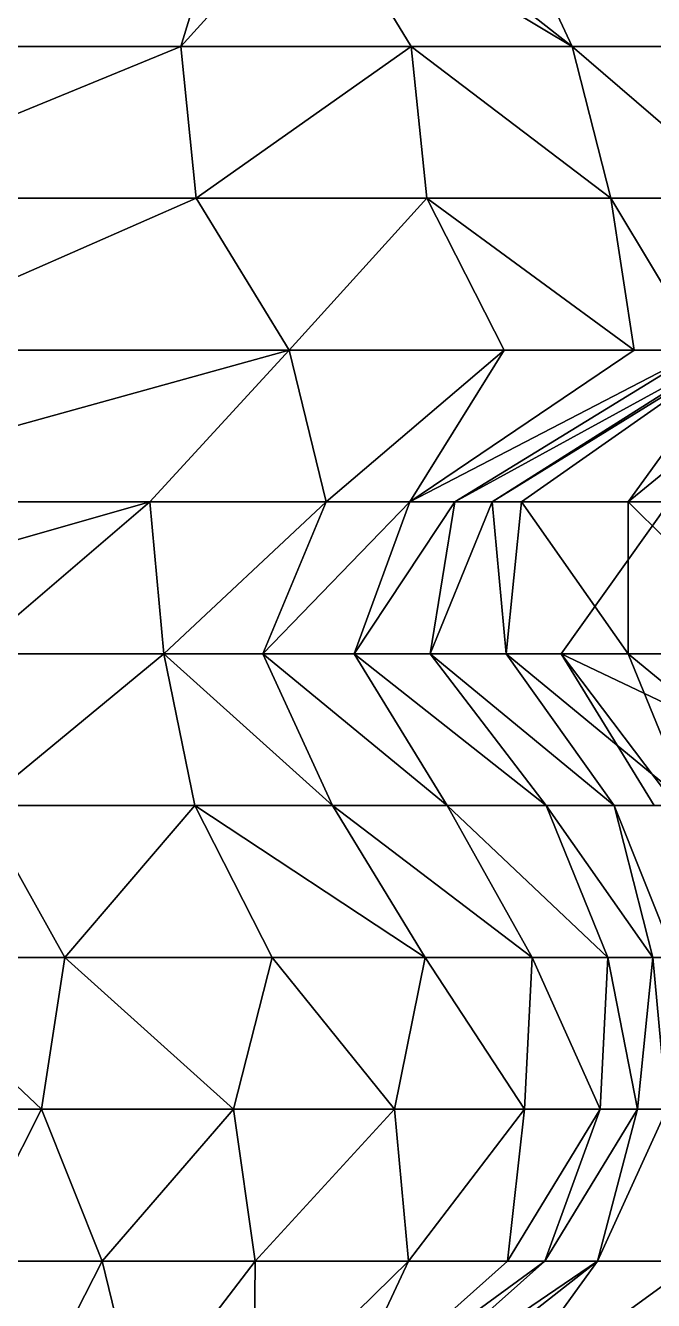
# Model space of a CAD drawing. Header units: metres. Extents: x -137 to 231, y -240 to 234.
# Drawn here: x -58 to -33.2, y -73.6 to -23.2 of the extents above; entities that cross this region are included whole.
import ezdxf

# ---------------------------------------------------------------- set-up
doc = ezdxf.new("R2010")
doc.units = ezdxf.units.M

msp = doc.modelspace()

# ---------------------------------------------------------------- linework, layer by layer
for points in [[(-66.513794, -24, -202.36923), (-51.898865, -24, -200.85951), (-50.064934, -18, -199.80069), (-50.064835, -17.9999, -199.80058)], [(-66.513794, -24, -202.36923), (-50.064934, -18, -199.80069), (-61.317642, -18, -199.36923), (-61.317543, -17.9999, -199.36913)], [(-51.898865, -24, -200.85951), (-42.78575, -24, -202.52625), (-46.453613, -18, -204.64389), (-46.453514, -17.9999, -204.64378)], [(-51.898865, -24, -200.85951), (-46.453613, -18, -204.64389), (-50.064934, -18, -199.80069), (-50.064835, -17.9999, -199.80058)], [(-36.423523, -24, -205.78122), (-44.064934, -18, -210.193), (-46.453613, -18, -204.64389), (-46.453514, -17.9999, -204.64378)], [(-36.423523, -24, -205.78122), (-46.453613, -18, -204.64389), (-42.78575, -24, -202.52625), (-42.785652, -23.9999, -202.52614)], [(-39.231003, -18, -214.33032), (-44.064934, -18, -210.193), (-36.423523, -24, -205.78122), (-36.423424, -23.9999, -205.78111)], [(-39.231003, -18, -214.33032), (-36.423523, -24, -205.78122), (-31.283936, -24, -209.7421), (-31.283836, -23.9999, -209.74199)], [(-32.563126, -18, -217.40883), (-39.231003, -18, -214.33032), (-31.283936, -24, -209.7421), (-31.283836, -23.9999, -209.74199)], [(-66.513794, -30, -202.36923), (-51.28756, -30, -200.50656), (-51.898865, -24, -200.85951), (-51.898766, -23.9999, -200.8594)], [(-66.513794, -30, -202.36923), (-51.898865, -24, -200.85951), (-66.513794, -24, -202.36923), (-66.513695, -23.9999, -202.36913)], [(-51.28756, -30, -200.50656), (-42.78575, -24, -202.52625), (-51.898865, -24, -200.85951), (-51.898766, -23.9999, -200.8594)], [(-51.28756, -30, -200.50656), (-42.17444, -30, -202.17331), (-42.78575, -24, -202.52625), (-42.785652, -23.9999, -202.52614)], [(-42.78575, -24, -202.52625), (-34.89525, -30, -204.89888), (-36.423523, -24, -205.78122), (-36.423424, -23.9999, -205.78111)], [(-42.78575, -24, -202.52625), (-42.17444, -30, -202.17331), (-34.89525, -30, -204.89888), (-34.89515, -29.9999, -204.89877)], [(-36.423523, -24, -205.78122), (-29.449997, -30, -208.68327), (-31.283936, -24, -209.7421), (-31.283836, -23.9999, -209.74199)], [(-36.423523, -24, -205.78122), (-34.89525, -30, -204.89888), (-29.449997, -30, -208.68327), (-29.449898, -29.9999, -208.68317)], [(-64.98551, -36, -201.48688), (-51.28756, -30, -200.50656), (-66.513794, -30, -202.36923), (-66.513695, -29.9999, -202.36913)], [(-64.98551, -36, -201.48688), (-47.619682, -36, -198.38892), (-51.28756, -30, -200.50656), (-51.28746, -29.9999, -200.50645)], [(-47.619682, -36, -198.38892), (-42.17444, -30, -202.17331), (-51.28756, -30, -200.50656), (-51.28746, -29.9999, -200.50645)], [(-47.619682, -36, -198.38892), (-39.117874, -36, -200.4086), (-42.17444, -30, -202.17331), (-42.17434, -29.9999, -202.1732)], [(-42.17444, -30, -202.17331), (-33.978287, -36, -204.36946), (-34.89525, -30, -204.89888), (-34.89515, -29.9999, -204.89877)], [(-42.17444, -30, -202.17331), (-39.117874, -36, -200.4086), (-33.978287, -36, -204.36946), (-33.978188, -35.9999, -204.36935)], [(-34.89525, -30, -204.89888), (-31.283936, -36, -209.7421), (-29.449997, -30, -208.68327), (-29.449898, -29.9999, -208.68317)], [(-34.89525, -30, -204.89888), (-33.978287, -36, -204.36946), (-31.283936, -36, -209.7421), (-31.283836, -35.9999, -209.74199)], [(-69.2647, -42, -203.95747), (-53.12149, -42, -201.5654), (-47.619682, -36, -198.38892), (-47.619583, -35.9999, -198.38881)], [(-69.2647, -42, -203.95747), (-47.619682, -36, -198.38892), (-64.98551, -36, -201.48688), (-64.98541, -35.9999, -201.48677)], [(-47.619682, -36, -198.38892), (-53.12149, -42, -201.5654), (-46.147964, -42, -204.46744), (-46.147865, -41.9999, -204.46733)], [(-47.619682, -36, -198.38892), (-46.147964, -42, -204.46744), (-39.117874, -36, -200.4086), (-39.117775, -35.9999, -200.4085)], [(-39.117874, -36, -200.4086), (-46.147964, -42, -204.46744), (-42.842308, -42, -209.4871), (-42.84221, -41.9999, -209.487)], [(-39.117874, -36, -200.4086), (-42.842308, -42, -209.4871), (-33.978287, -36, -204.36946), (-33.978188, -35.9999, -204.36935)], [(-42.842308, -42, -209.4871), (-41.064934, -42, -215.38916), (-31.283936, -36, -209.7421), (-31.283836, -35.9999, -209.74199)], [(-42.842308, -42, -209.4871), (-31.283936, -36, -209.7421), (-33.978287, -36, -204.36946), (-33.978188, -35.9999, -204.36935)], [(-41.064934, -42, -215.38916), (-39.593216, -42, -221.46765), (-30.117874, -36, -215.99707), (-30.117775, -35.9999, -215.99696)], [(-41.064934, -42, -215.38916), (-30.117874, -36, -215.99707), (-31.283936, -36, -209.7421), (-31.283836, -35.9999, -209.74199)], [(-39.593216, -42, -221.46765), (-38.427155, -42, -227.72263), (-29.86879, -36, -222.78146), (-29.86869, -35.9999, -222.78136)], [(-39.593216, -42, -221.46765), (-29.86879, -36, -222.78146), (-30.117874, -36, -215.99707), (-30.117775, -35.9999, -215.99696)], [(-29.86879, -36, -222.78146), (-38.427155, -42, -227.72263), (-34.20453, -42, -232.21289), (-34.20443, -41.9999, -232.21278)], [(-29.86879, -36, -222.78146), (-34.20453, -42, -232.21289), (-26.86879, -36, -227.9776), (-26.86869, -35.9999, -227.9775)], [(-26.86879, -36, -227.9776), (-34.20453, -42, -232.21289), (-29.676254, -42, -236.5267), (-29.676155, -41.9999, -236.5266)], [(-74.1552, -48, -206.781), (-60.15158, -48, -205.6242), (-53.12149, -42, -201.5654), (-53.12139, -41.9999, -201.56529)], [(-74.1552, -48, -206.781), (-53.12149, -42, -201.5654), (-69.2647, -42, -203.95747), (-69.2646, -41.9999, -203.95737)], [(-53.12149, -42, -201.5654), (-60.15158, -48, -205.6242), (-52.566742, -48, -208.17331), (-52.566643, -47.9999, -208.1732)], [(-53.12149, -42, -201.5654), (-52.566742, -48, -208.17331), (-46.147964, -42, -204.46744), (-46.147865, -41.9999, -204.46733)], [(-46.147964, -42, -204.46744), (-52.566742, -48, -208.17331), (-48.649773, -48, -212.84006), (-48.649673, -47.9999, -212.83995)], [(-46.147964, -42, -204.46744), (-48.649773, -48, -212.84006), (-42.842308, -42, -209.4871), (-42.84221, -41.9999, -209.487)], [(-42.842308, -42, -209.4871), (-48.649773, -48, -212.84006), (-45.038467, -48, -217.68326), (-45.03837, -47.9999, -217.68315)], [(-42.842308, -42, -209.4871), (-45.038467, -48, -217.68326), (-41.064934, -42, -215.38916), (-41.064835, -41.9999, -215.38905)], [(-41.064934, -42, -215.38916), (-45.038467, -48, -217.68326), (-42.038467, -48, -222.87943), (-42.03837, -47.9999, -222.87932)], [(-41.064934, -42, -215.38916), (-42.038467, -48, -222.87943), (-39.593216, -42, -221.46765), (-39.593117, -41.9999, -221.46754)], [(-39.593216, -42, -221.46765), (-42.038467, -48, -222.87943), (-39.038467, -48, -228.07556), (-39.03837, -47.9999, -228.07545)], [(-39.593216, -42, -221.46765), (-39.038467, -48, -228.07556), (-38.427155, -42, -227.72263), (-38.427055, -41.9999, -227.72252)], [(-38.427155, -42, -227.72263), (-39.038467, -48, -228.07556), (-34.20453, -48, -232.21289), (-34.20443, -47.9999, -232.21278)], [(-38.427155, -42, -227.72263), (-34.20453, -48, -232.21289), (-34.20453, -42, -232.21289), (-34.20443, -41.9999, -232.21278)], [(-27.321274, -48, -283.6645), (-36.853165, -48, -296.09592), (-32.573982, -42, -293.62534), (-32.573883, -41.9999, -293.62524)], [(-32.573982, -42, -293.62534), (-36.853165, -48, -296.09592), (-32.019226, -48, -300.23325), (-32.019127, -47.9999, -300.23315)], [(-34.20453, -42, -232.21289), (-28.147964, -48, -235.64435), (-29.676254, -42, -236.5267), (-29.676155, -41.9999, -236.5266)], [(-34.20453, -42, -232.21289), (-34.20453, -48, -232.21289), (-28.147964, -48, -235.64435), (-28.147865, -47.9999, -235.64424)], [(-59.845924, -54, -205.44775), (-52.566742, -48, -208.17331), (-60.15158, -48, -205.6242), (-60.15148, -47.9999, -205.6241)], [(-59.845924, -54, -205.44775), (-51.344116, -54, -207.46742), (-52.566742, -48, -208.17331), (-52.566643, -47.9999, -208.1732)], [(-52.566742, -48, -208.17331), (-45.898865, -54, -211.25182), (-48.649773, -48, -212.84006), (-48.649673, -47.9999, -212.83995)], [(-52.566742, -48, -208.17331), (-51.344116, -54, -207.46742), (-45.898865, -54, -211.25182), (-45.898766, -53.9999, -211.25171)], [(-48.649773, -48, -212.84006), (-41.37059, -54, -215.56561), (-45.038467, -48, -217.68326), (-45.03837, -47.9999, -217.68315)], [(-48.649773, -48, -212.84006), (-45.898865, -54, -211.25182), (-41.37059, -54, -215.56561), (-41.37049, -53.9999, -215.5655)], [(-45.038467, -48, -217.68326), (-37.45362, -54, -220.23236), (-42.038467, -48, -222.87943), (-42.03837, -47.9999, -222.87932)], [(-45.038467, -48, -217.68326), (-41.37059, -54, -215.56561), (-37.45362, -54, -220.23236), (-37.45352, -53.9999, -220.23225)], [(-42.038467, -48, -222.87943), (-34.759277, -54, -225.60498), (-39.038467, -48, -228.07556), (-39.03837, -47.9999, -228.07545)], [(-42.038467, -48, -222.87943), (-37.45362, -54, -220.23236), (-34.759277, -54, -225.60498), (-34.75918, -53.9999, -225.60487)], [(-39.038467, -48, -228.07556), (-31.759277, -54, -230.80113), (-34.20453, -48, -232.21289), (-34.20443, -47.9999, -232.21278)], [(-39.038467, -48, -228.07556), (-34.759277, -54, -225.60498), (-31.759277, -54, -230.80113), (-31.759178, -53.9999, -230.80103)], [(-24.26471, -54, -281.89978), (-33.185287, -54, -293.97827), (-36.853165, -48, -296.09592), (-36.853065, -47.9999, -296.09583)], [(-24.26471, -54, -281.89978), (-36.853165, -48, -296.09592), (-27.321274, -48, -283.6645), (-27.321175, -47.9999, -283.6644)], [(-36.853165, -48, -296.09592), (-32.324883, -54, -300.40973), (-32.019226, -48, -300.23325), (-32.019127, -47.9999, -300.23315)], [(-36.853165, -48, -296.09592), (-33.185287, -54, -293.97827), (-32.324883, -54, -300.40973), (-32.324783, -53.9999, -300.40964)], [(-34.20453, -48, -232.21289), (-26.925339, -54, -234.93848), (-28.147964, -48, -235.64435), (-28.147865, -47.9999, -235.64424)], [(-34.20453, -48, -232.21289), (-31.759277, -54, -230.80113), (-26.925339, -54, -234.93848), (-26.92524, -53.9999, -234.93837)], [(-63.762894, -60, -200.781), (-56.483704, -60, -203.50656), (-59.845924, -54, -205.44775), (-59.845825, -53.9999, -205.44765)], [(-56.483704, -60, -203.50656), (-51.344116, -54, -207.46742), (-59.845924, -54, -205.44775), (-59.845825, -53.9999, -205.44765)], [(-56.483704, -60, -203.50656), (-48.28756, -60, -205.70273), (-51.344116, -54, -207.46742), (-51.344017, -53.9999, -207.46732)], [(-51.344116, -54, -207.46742), (-42.231003, -60, -209.13417), (-45.898865, -54, -211.25182), (-45.898766, -53.9999, -211.25171)], [(-51.344116, -54, -207.46742), (-48.28756, -60, -205.70273), (-42.231003, -60, -209.13417), (-42.230904, -59.9999, -209.13406)], [(-45.898865, -54, -211.25182), (-38.00837, -60, -213.62445), (-41.37059, -54, -215.56561), (-41.37049, -53.9999, -215.5655)], [(-45.898865, -54, -211.25182), (-42.231003, -60, -209.13417), (-38.00837, -60, -213.62445), (-38.00827, -59.9999, -213.62434)], [(-41.37059, -54, -215.56561), (-35.008377, -60, -218.82059), (-37.45362, -54, -220.23236), (-37.45352, -53.9999, -220.23225)], [(-41.37059, -54, -215.56561), (-38.00837, -60, -213.62445), (-35.008377, -60, -218.82059), (-35.008278, -59.9999, -218.82048)], [(-37.45362, -54, -220.23236), (-33.231003, -60, -224.72263), (-34.759277, -54, -225.60498), (-34.75918, -53.9999, -225.60487)], [(-37.45362, -54, -220.23236), (-35.008377, -60, -218.82059), (-33.231003, -60, -224.72263), (-33.230904, -59.9999, -224.72252)], [(-34.759277, -54, -225.60498), (-32.37059, -60, -231.15408), (-31.759277, -54, -230.80113), (-31.759178, -53.9999, -230.80103)], [(-34.759277, -54, -225.60498), (-33.231003, -60, -224.72263), (-32.37059, -60, -231.15408), (-32.37049, -59.9999, -231.15398)], [(-63.762894, -60, -200.781), (-57.40068, -66, -204.03598), (-56.483704, -60, -203.50656), (-56.483604, -59.9999, -203.50645)], [(-63.762894, -60, -200.781), (-62.23462, -66, -199.89865), (-57.40068, -66, -204.03598), (-57.40058, -65.9999, -204.03587)], [(-56.483704, -60, -203.50656), (-57.40068, -66, -204.03598), (-49.81584, -66, -206.58508), (-49.815742, -65.9999, -206.58498)], [(-56.483704, -60, -203.50656), (-49.81584, -66, -206.58508), (-48.28756, -60, -205.70273), (-48.28746, -59.9999, -205.70262)], [(-48.28756, -60, -205.70273), (-49.81584, -66, -206.58508), (-43.453613, -66, -209.84006), (-43.453514, -65.9999, -209.83995)], [(-48.28756, -60, -205.70273), (-43.453613, -66, -209.84006), (-42.231003, -60, -209.13417), (-42.230904, -59.9999, -209.13406)], [(-42.231003, -60, -209.13417), (-43.453613, -66, -209.84006), (-38.314026, -66, -213.80092), (-38.313927, -65.9999, -213.80081)], [(-42.231003, -60, -209.13417), (-38.314026, -66, -213.80092), (-38.00837, -60, -213.62445), (-38.00827, -59.9999, -213.62434)], [(-38.00837, -60, -213.62445), (-38.314026, -66, -213.80092), (-35.314026, -66, -218.99707), (-35.313927, -65.9999, -218.99696)], [(-38.00837, -60, -213.62445), (-35.314026, -66, -218.99707), (-35.008377, -60, -218.82059), (-35.008278, -59.9999, -218.82048)], [(-35.008377, -60, -218.82059), (-35.314026, -66, -218.99707), (-33.842316, -66, -225.07558), (-33.842216, -65.9999, -225.07547)], [(-35.008377, -60, -218.82059), (-33.842316, -66, -225.07558), (-33.231003, -60, -224.72263), (-33.230904, -59.9999, -224.72252)], [(-33.231003, -60, -224.72263), (-33.842316, -66, -225.07558), (-32.676254, -66, -231.33055), (-32.676155, -65.9999, -231.33044)], [(-33.231003, -60, -224.72263), (-32.676254, -66, -231.33055), (-32.37059, -60, -231.15408), (-32.37049, -59.9999, -231.15398)], [(-62.23462, -66, -199.89865), (-60.457237, -72, -205.80069), (-57.40068, -66, -204.03598), (-57.40058, -65.9999, -204.03587)], [(-57.40068, -66, -204.03598), (-60.457237, -72, -205.80069), (-55.011993, -72, -209.58508), (-55.011894, -71.9999, -209.58498)], [(-57.40068, -66, -204.03598), (-55.011993, -72, -209.58508), (-49.81584, -66, -206.58508), (-49.815742, -65.9999, -206.58498)], [(-49.81584, -66, -206.58508), (-55.011993, -72, -209.58508), (-48.95543, -72, -213.01651), (-48.95533, -71.9999, -213.0164)], [(-49.81584, -66, -206.58508), (-48.95543, -72, -213.01651), (-43.453613, -66, -209.84006), (-43.453514, -65.9999, -209.83995)], [(-43.453613, -66, -209.84006), (-48.95543, -72, -213.01651), (-42.898865, -72, -216.44797), (-42.898766, -71.9999, -216.44786)], [(-43.453613, -66, -209.84006), (-42.898865, -72, -216.44797), (-38.314026, -66, -213.80092), (-38.313927, -65.9999, -213.80081)], [(-38.314026, -66, -213.80092), (-42.898865, -72, -216.44797), (-38.981903, -72, -221.11472), (-38.981804, -71.9999, -221.11461)], [(-38.314026, -66, -213.80092), (-38.981903, -72, -221.11472), (-35.314026, -66, -218.99707), (-35.313927, -65.9999, -218.99696)], [(-35.314026, -66, -218.99707), (-38.981903, -72, -221.11472), (-37.510178, -72, -227.1932), (-37.51008, -71.9999, -227.1931)], [(-35.314026, -66, -218.99707), (-37.510178, -72, -227.1932), (-33.842316, -66, -225.07558), (-33.842216, -65.9999, -225.07547)], [(-33.842316, -66, -225.07558), (-37.510178, -72, -227.1932), (-35.427155, -72, -232.91878), (-35.427055, -71.9999, -232.91867)], [(-33.842316, -66, -225.07558), (-35.427155, -72, -232.91878), (-32.676254, -66, -231.33055), (-32.676155, -65.9999, -231.33044)], [(-32.676254, -66, -231.33055), (-35.427155, -72, -232.91878), (-31.510178, -72, -237.58553), (-31.510078, -71.9999, -237.58542)], [(-60.457237, -72, -205.80069), (-58.06855, -78, -211.34978), (-55.011993, -72, -209.58508), (-55.011894, -71.9999, -209.58498)], [(-55.011993, -72, -209.58508), (-58.06855, -78, -211.34978), (-53.540268, -78, -215.66357), (-53.54017, -77.9999, -215.66347)], [(-55.011993, -72, -209.58508), (-53.540268, -78, -215.66357), (-48.95543, -72, -213.01651), (-48.95533, -71.9999, -213.0164)], [(-48.95543, -72, -213.01651), (-53.540268, -78, -215.66357), (-49.011993, -78, -219.97739), (-49.011894, -77.9999, -219.97728)], [(-48.95543, -72, -213.01651), (-49.011993, -78, -219.97739), (-42.898865, -72, -216.44797), (-42.898766, -71.9999, -216.44786)], [(-42.898865, -72, -216.44797), (-49.011993, -78, -219.97739), (-45.706345, -78, -224.99707), (-45.706245, -77.9999, -224.99696)], [(-42.898865, -72, -216.44797), (-45.706345, -78, -224.99707), (-38.981903, -72, -221.11472), (-38.981804, -71.9999, -221.11461)], [(-45.706345, -78, -224.99707), (-44.23462, -78, -231.07556), (-37.510178, -72, -227.1932), (-37.51008, -71.9999, -227.1931)], [(-45.706345, -78, -224.99707), (-37.510178, -72, -227.1932), (-38.981903, -72, -221.11472), (-38.981804, -71.9999, -221.11461)], [(-44.23462, -78, -231.07556), (-43.068558, -78, -237.33054), (-35.427155, -72, -232.91878), (-35.427055, -71.9999, -232.91867)], [(-44.23462, -78, -231.07556), (-35.427155, -72, -232.91878), (-37.510178, -72, -227.1932), (-37.51008, -71.9999, -227.1931)], [(-35.427155, -72, -232.91878), (-43.068558, -78, -237.33054), (-39.762894, -78, -242.35023), (-39.762794, -77.9999, -242.35013)], [(-35.427155, -72, -232.91878), (-39.762894, -78, -242.35023), (-31.510178, -72, -237.58553), (-31.510078, -71.9999, -237.58542)], [(-31.510178, -72, -237.58553), (-39.762894, -78, -242.35023), (-34.928955, -78, -246.48756), (-34.928856, -77.9999, -246.48746)], [(-31.510178, -72, -237.58553), (-34.928955, -78, -246.48756), (-28.510178, -72, -242.78168), (-28.510078, -71.9999, -242.78157)], [(-28.510178, -72, -242.78168), (-34.928955, -78, -246.48756), (-28.87239, -78, -249.919), (-28.872292, -77.9999, -249.9189)]]:
    msp.add_3dface(points)

doc.saveas('drawing.dxf')
